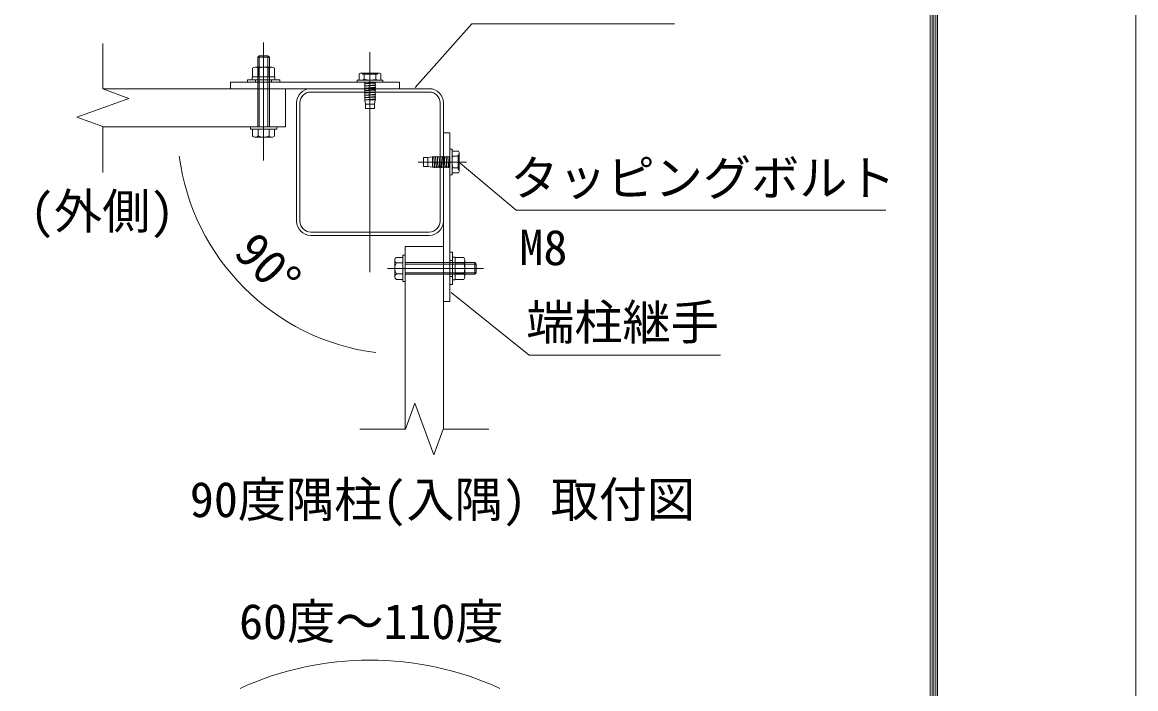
# Model space of a CAD drawing. Units: millimetres, scale not verified. Extents: x -4200 to 4200, y -2970 to 2970.
# Drawn here: x 2683 to 4200, y 363 to 1271 of the extents above; entities that cross this region are included whole.
import ezdxf
from ezdxf.enums import TextEntityAlignment as Align

# ---------------------------------------------------------------- set-up
doc = ezdxf.new("R2010")
doc.units = ezdxf.units.MM
doc.header["$LTSCALE"] = 20
doc.linetypes.add('DASHED', pattern=[7.5, 6, -1.5])
doc.linetypes.add('USER1', pattern=[50.8, 31.75, -6.35, 6.35, -6.35])
for name, color, linetype, lineweight in [('0-0_D-TTL', 2, 'Continuous', 18), ('0-4_D-BMK', 2, 'USER1', 13), ('0-6_D-STR1', 1, 'Continuous', 18), ('0-7_D-STR3', 3, 'Continuous', 13), ('0-8_D-STR-DIM', 7, 'Continuous', 9), ('0-E_Defpoints', 8, 'DASHED', 18)]:
    doc.layers.add(name, color=color, linetype=linetype, lineweight=lineweight)
doc.layers.add('0-C_D-STR-TXT', color=7, linetype='Continuous')
doc.styles.add('ＭＳ ゴシック', font='')
doc.styles.get('ＭＳ ゴシック').set_extended_font_data('MS Gothic')

msp = doc.modelspace()

# ---------------------------------------------------------------- linework, layer by layer
at = {"layer": '0-0_D-TTL'}
for points in [[(-4200, 2970), (4200, 2970), (4200, -2970), (-4200, -2970)], [(-3930, 2750), (3930, 2750), (3930, -2750), (-3930, -2750)], [(-3927.5, 2747.5), (3927.5, 2747.5), (3927.5, -2747.5), (-3927.5, -2747.5)], [(-3925, 2745), (3925, 2745), (3925, -2745), (-3925, -2745)], [(-3922.5, 2742.5), (3922.5, 2742.5), (3922.5, -2742.5), (-3922.5, -2742.5)], [(-3920, 2740), (3920, 2740), (3920, -2740), (-3920, -2740)]]:
    msp.add_lwpolyline(points, close=True, dxfattribs=at)
at = {"layer": '0-4_D-BMK'}
for p, q in [((3011.73, 1082.88), (3011.73, 1243.88)), ((3156.73, 1230.68), (3156.73, 930.68)), ((3222.54, 1080.68), (3288.13, 1080.68)), ((3311.53, 935.68), (3180.53, 935.68))]:
    msp.add_line(p, q, dxfattribs=at)
at = {"layer": '0-6_D-STR1'}
for p, q in [((3041.73, 1180.68), (2792.73, 1180.68)), ((3041.73, 1180.68), (3041.73, 1128.68)), ((3075.93, 1180.68), (3237.53, 1180.68)), ((3075.93, 1176.08), (3237.53, 1176.08)), ((3056.73, 999.88), (3056.73, 1161.48)), ((3061.33, 999.88), (3061.33, 1161.48)), ((3252.13, 1161.48), (3252.13, 999.88)), ((3256.73, 1161.48), (3256.73, 999.88)), ((3041.73, 1128.68), (2792.73, 1128.68)), ((3237.53, 985.28), (3075.93, 985.28)), ((3237.53, 980.68), (3075.93, 980.68)), ((3204.73, 965.68), (3204.73, 716.68)), ((3256.73, 965.68), (3204.73, 965.68)), ((3256.73, 965.68), (3256.73, 716.68))]:
    msp.add_line(p, q, dxfattribs=at)
for centre, radius, start, end in [((3075.93, 1161.48), 19.2, 90, 180), ((3075.93, 1161.48), 14.6, 90, 180), ((3237.53, 1161.48), 19.2, 0, 90), ((3237.53, 1161.48), 14.6, 0, 90), ((3075.93, 999.88), 19.2, 180, 270), ((3075.93, 999.88), 14.6, 180, 270), ((3237.53, 999.88), 19.2, 270, 0), ((3237.53, 999.88), 14.6, 270, 0)]:
    msp.add_arc(centre, radius, start, end, dxfattribs=at)
at = {"layer": '0-7_D-STR3'}
for p, q in [((3003.73, 1223.48), (3005.73, 1225.48)), ((3003.73, 1209.88), (3003.73, 1223.48)), ((3005.73, 1225.48), (3017.73, 1225.48)), ((3005.73, 1209.88), (3005.73, 1225.48)), ((3017.73, 1209.88), (3017.73, 1225.48)), ((3019.73, 1209.88), (3019.73, 1223.48)), ((2996.73, 1196.88), (2996.73, 1208.48)), ((3000.18, 1209.88), (3023.27, 1209.88)), ((3004.23, 1196.88), (3004.23, 1208.48)), ((3019.23, 1196.88), (3019.23, 1208.48)), ((3026.73, 1196.88), (3026.73, 1208.48)), ((3142.05, 1201.08), (3143.85, 1202.08)), ((3142.05, 1201.08), (3142.05, 1193.48)), ((3143.85, 1202.08), (3145.77, 1202.08)), ((3144.98, 1202.08), (3168.49, 1202.08)), ((3148.9, 1201.08), (3148.9, 1193.48)), ((3164.57, 1201.08), (3164.57, 1193.23)), ((3167.73, 1202.08), (3169.62, 1202.08)), ((3033.73, 1192.88), (2989.73, 1192.88)), ((2989.73, 1192.88), (2989.73, 1189.68)), ((2989.73, 1192.88), (2989.73, 1189.68)), ((3027.13, 1196.88), (2996.33, 1196.88)), ((2996.33, 1192.88), (2996.33, 1196.88)), ((3027.13, 1192.88), (2996.33, 1192.88)), ((2996.73, 1196.88), (3026.73, 1196.88)), ((3000.73, 1189.68), (3000.73, 1192.88)), ((3022.73, 1189.68), (3022.73, 1192.88)), ((3027.13, 1192.88), (3027.13, 1196.88)), ((3033.73, 1189.68), (3033.73, 1192.88)), ((3033.73, 1189.68), (3033.73, 1192.88)), ((2996.73, 1116.64), (2996.73, 1125.48)), ((3026.73, 1125.48), (2996.73, 1125.48)), ((3004.22, 1116.64), (3004.22, 1125.48)), ((3019.25, 1116.64), (3019.25, 1125.48)), ((3026.73, 1116.64), (3026.73, 1125.48)), ((3022.99, 1114.48), (3000.47, 1114.48)), ((3278.13, 1091.67), (3278.13, 1093.56)), ((3278.13, 1068.92), (3278.13, 1092.43)), ((3277.13, 1088.51), (3269.29, 1088.51)), ((3277.13, 1072.84), (3269.53, 1072.84)), ((3277.13, 1065.99), (3269.53, 1065.99)), ((3277.13, 1065.99), (3278.13, 1067.79)), ((3278.13, 1067.79), (3278.13, 1069.71)), ((3265.73, 957.68), (3268.93, 957.68)), ((3265.73, 957.68), (3268.93, 957.68)), ((3268.93, 957.68), (3268.93, 913.68)), ((3190.53, 946.93), (3190.53, 924.42)), ((3192.69, 950.68), (3201.53, 950.68)), ((3192.69, 943.19), (3201.53, 943.19)), ((3201.53, 950.68), (3201.53, 920.68)), ((3265.73, 946.68), (3268.93, 946.68)), ((3268.93, 951.08), (3268.93, 920.28)), ((3268.93, 951.08), (3272.93, 951.08)), ((3272.93, 951.08), (3272.93, 920.28)), ((3272.93, 920.68), (3272.93, 950.68)), ((3272.93, 950.68), (3284.53, 950.68)), ((3272.93, 943.18), (3284.53, 943.18)), ((3285.93, 924.12), (3285.93, 947.21)), ((3285.93, 943.68), (3299.53, 943.68)), ((3285.93, 941.68), (3301.53, 941.68)), ((3301.53, 929.68), (3301.53, 941.68)), ((3192.69, 928.16), (3201.53, 928.16)), ((3272.93, 928.18), (3284.53, 928.18)), ((3285.93, 929.68), (3301.53, 929.68)), ((3285.93, 927.68), (3299.53, 927.68)), ((3299.53, 927.68), (3301.53, 929.68)), ((3192.69, 920.68), (3201.53, 920.68)), ((3265.73, 924.68), (3268.93, 924.68)), ((3265.73, 913.68), (3268.93, 913.68)), ((3265.73, 913.68), (3268.93, 913.68)), ((3268.93, 920.28), (3272.93, 920.28)), ((3272.93, 920.68), (3284.53, 920.68))]:
    msp.add_line(p, q, dxfattribs=at)
at = {"layer": '0-7_D-STR3', "linetype": 'DASHED'}
for p, q in [((3003.73, 1209.88), (3003.73, 1128.68)), ((3005.73, 1209.88), (3005.73, 1128.68)), ((3017.73, 1209.88), (3017.73, 1128.68)), ((3019.73, 1209.88), (3019.73, 1128.68)), ((3164.48, 1188.82), (3149.03, 1187.47)), ((3164.48, 1185.63), (3149.03, 1184.29)), ((3149.65, 1187.99), (3149.65, 1189.68)), ((3149.65, 1189.63), (3149.65, 1187.9)), ((3163.81, 1189.12), (3149.65, 1187.9)), ((3163.81, 1188.39), (3149.65, 1187.17)), ((3149.65, 1187.09), (3149.65, 1184.8)), ((3163.81, 1185.93), (3149.65, 1184.71)), ((3163.81, 1185.21), (3149.65, 1183.98)), ((3149.65, 1183.91), (3149.65, 1181.61)), ((3163.81, 1189.21), (3163.81, 1189.68)), ((3163.81, 1188.3), (3163.81, 1186.02)), ((3163.81, 1185.12), (3163.81, 1182.84)), ((3164.48, 1182.45), (3149.03, 1181.11)), ((3164.48, 1179.27), (3149.03, 1177.93)), ((3164.48, 1176.09), (3149.03, 1174.75)), ((3164.48, 1172.91), (3149.03, 1171.57)), ((3164.48, 1169.73), (3149.03, 1168.39)), ((3163.81, 1182.75), (3149.65, 1181.53)), ((3163.81, 1182.03), (3149.65, 1180.8)), ((3149.65, 1180.73), (3149.65, 1178.44)), ((3163.81, 1179.57), (3149.65, 1178.35)), ((3163.81, 1178.85), (3149.65, 1177.62)), ((3149.65, 1177.54), (3149.65, 1175.25)), ((3163.81, 1176.39), (3149.65, 1175.17)), ((3163.81, 1175.67), (3149.65, 1174.44)), ((3149.65, 1174.35), (3149.65, 1172.06)), ((3163.81, 1173.21), (3149.65, 1171.99)), ((3163.81, 1172.49), (3149.65, 1171.26)), ((3149.65, 1171.18), (3149.65, 1168.89)), ((3163.81, 1170.03), (3149.65, 1168.81)), ((3163.81, 1169.31), (3149.65, 1168.08)), ((3163.81, 1181.94), (3163.81, 1179.66)), ((3163.81, 1178.75), (3163.81, 1176.48)), ((3163.81, 1175.58), (3163.81, 1173.3)), ((3163.81, 1172.4), (3163.81, 1170.11)), ((3163.81, 1169.2), (3163.81, 1166.95)), ((3149.65, 1168), (3149.65, 1165.68)), ((3163.81, 1165.68), (3149.65, 1165.68)), ((3163.81, 1166.85), (3150.16, 1165.68)), ((3162.73, 1159.68), (3150.73, 1159.68)), ((3162.73, 1153.68), (3150.73, 1153.68)), ((3164.48, 1166.55), (3154.38, 1165.68)), ((3163.81, 1166.13), (3158.59, 1165.68)), ((3163.81, 1166.04), (3163.81, 1165.68)), ((3229.73, 1086.68), (3229.73, 1074.68)), ((3235.73, 1086.68), (3235.73, 1074.68)), ((3242.61, 1088.42), (3241.73, 1078.32)), ((3241.73, 1087.76), (3241.73, 1073.6)), ((3242.91, 1087.76), (3241.73, 1074.1)), ((3242.18, 1087.76), (3241.73, 1082.53)), ((3242.1, 1087.76), (3241.73, 1087.76)), ((3245.26, 1087.76), (3243.01, 1087.76)), ((3245.36, 1087.76), (3244.14, 1073.6)), ((3245.79, 1088.42), (3244.45, 1072.97)), ((3246.09, 1087.76), (3244.87, 1073.6)), ((3248.46, 1087.76), (3246.17, 1087.76)), ((3248.54, 1087.76), (3247.32, 1073.6)), ((3248.97, 1088.42), (3247.63, 1072.97)), ((3249.27, 1087.76), (3248.05, 1073.6)), ((3251.64, 1087.76), (3249.35, 1087.76)), ((3251.72, 1087.76), (3250.5, 1073.6)), ((3252.15, 1088.42), (3250.81, 1072.97)), ((3252.45, 1087.76), (3251.23, 1073.6)), ((3254.81, 1087.76), (3252.54, 1087.76)), ((3254.9, 1087.76), (3253.68, 1073.6)), ((3255.33, 1088.42), (3253.99, 1072.97)), ((3255.63, 1087.76), (3254.41, 1073.6)), ((3258, 1087.76), (3255.72, 1087.76)), ((3258.08, 1087.76), (3256.86, 1073.6)), ((3258.51, 1088.42), (3257.17, 1072.97)), ((3258.81, 1087.76), (3257.59, 1073.6)), ((3261.18, 1087.76), (3258.9, 1087.76)), ((3261.26, 1087.76), (3260.04, 1073.6)), ((3261.69, 1088.42), (3260.35, 1072.97)), ((3261.99, 1087.76), (3260.77, 1073.6)), ((3264.35, 1087.76), (3262.08, 1087.76)), ((3264.45, 1087.76), (3263.23, 1073.6)), ((3264.88, 1088.42), (3263.53, 1072.97)), ((3265.18, 1087.76), (3263.95, 1073.6)), ((3265.27, 1087.76), (3265.73, 1087.76)), ((3244.06, 1073.6), (3241.73, 1073.6)), ((3247.24, 1073.6), (3244.95, 1073.6)), ((3250.41, 1073.6), (3248.12, 1073.6)), ((3253.6, 1073.6), (3251.31, 1073.6)), ((3256.79, 1073.6), (3254.5, 1073.6)), ((3259.96, 1073.6), (3257.67, 1073.6)), ((3263.15, 1073.6), (3260.85, 1073.6)), ((3265.69, 1073.6), (3263.95, 1073.6)), ((3264.05, 1073.6), (3265.73, 1073.6)), ((3285.93, 943.68), (3204.73, 943.68)), ((3285.93, 941.68), (3204.73, 941.68)), ((3285.93, 929.68), (3204.73, 929.68)), ((3285.93, 927.68), (3204.73, 927.68))]:
    msp.add_line(p, q, dxfattribs=at)
at = {"layer": '0-7_D-STR3'}
for points in [[(3003.73, 1223.48), (3019.73, 1223.48), (3017.73, 1225.48)], [(3146.73, 1202.08), (3146.73, 1200.68), (3156.73, 1200.68)], [(3166.73, 1202.08), (3166.73, 1200.68), (3156.73, 1200.68)], [(3169.62, 1202.08), (3171.42, 1201.08), (3171.42, 1193.48)], [(3278.13, 1093.56), (3277.13, 1095.36), (3269.53, 1095.36)], [(3278.13, 1090.68), (3276.73, 1090.68), (3276.73, 1080.68)], [(3278.13, 1070.68), (3276.73, 1070.68), (3276.73, 1080.68)], [(3299.53, 927.68), (3299.53, 943.68), (3301.53, 941.68)]]:
    msp.add_lwpolyline(points, dxfattribs=at)
for points in [[(3196.73, 1180.68), (2966.73, 1180.68), (2966.73, 1189.68), (3196.73, 1189.68)], [(3139.23, 1192.48), (3139.23, 1189.68), (3174.23, 1189.68), (3174.23, 1192.48)], [(2993.73, 1128.68), (3029.73, 1128.68), (3029.73, 1125.48), (2993.73, 1125.48)], [(3256.73, 1120.68), (3256.73, 890.68), (3265.73, 890.68), (3265.73, 1120.68)], [(3268.53, 1063.18), (3265.73, 1063.18), (3265.73, 1098.18), (3268.53, 1098.18)], [(3204.73, 917.68), (3204.73, 953.68), (3201.53, 953.68), (3201.53, 917.68)]]:
    msp.add_lwpolyline(points, close=True, dxfattribs=at)
at = {"layer": '0-7_D-STR3', "linetype": 'DASHED'}
for points in [[(3149.65, 1187.17), (3149.03, 1187.47), (3149.65, 1187.9)], [(3149.65, 1183.98), (3149.03, 1184.29), (3149.65, 1184.71)], [(3163.81, 1188.39), (3164.48, 1188.82), (3163.81, 1189.12)], [(3163.81, 1185.21), (3164.48, 1185.63), (3163.81, 1185.93)], [(3149.65, 1180.8), (3149.03, 1181.11), (3149.65, 1181.53)], [(3149.65, 1177.62), (3149.03, 1177.93), (3149.65, 1178.35)], [(3149.65, 1174.44), (3149.03, 1174.75), (3149.65, 1175.17)], [(3149.65, 1171.26), (3149.03, 1171.57), (3149.65, 1171.99)], [(3149.65, 1168.08), (3149.03, 1168.39), (3149.65, 1168.81)], [(3163.81, 1182.03), (3164.48, 1182.45), (3163.81, 1182.75)], [(3163.81, 1178.85), (3164.48, 1179.27), (3163.81, 1179.57)], [(3163.81, 1175.67), (3164.48, 1176.09), (3163.81, 1176.39)], [(3163.81, 1172.49), (3164.48, 1172.91), (3163.81, 1173.21)], [(3163.81, 1169.31), (3164.48, 1169.73), (3163.81, 1170.03)], [(3150.73, 1153.68), (3150.73, 1159.68), (3149.65, 1165.68)], [(3162.73, 1153.68), (3162.73, 1159.68), (3163.81, 1165.68)], [(3163.81, 1166.13), (3164.48, 1166.55), (3163.81, 1166.85)], [(3229.73, 1086.68), (3235.73, 1086.68), (3241.73, 1087.76)], [(3242.18, 1087.76), (3242.61, 1088.42), (3242.91, 1087.76)], [(3245.36, 1087.76), (3245.79, 1088.42), (3246.09, 1087.76)], [(3248.54, 1087.76), (3248.97, 1088.42), (3249.27, 1087.76)], [(3251.72, 1087.76), (3252.15, 1088.42), (3252.45, 1087.76)], [(3254.9, 1087.76), (3255.33, 1088.42), (3255.63, 1087.76)], [(3258.08, 1087.76), (3258.51, 1088.42), (3258.81, 1087.76)], [(3261.26, 1087.76), (3261.69, 1088.42), (3261.99, 1087.76)], [(3264.45, 1087.76), (3264.88, 1088.42), (3265.18, 1087.76)], [(3229.73, 1074.68), (3235.73, 1074.68), (3241.73, 1073.6)], [(3244.14, 1073.6), (3244.45, 1072.97), (3244.87, 1073.6)], [(3247.32, 1073.6), (3247.63, 1072.97), (3248.05, 1073.6)], [(3250.5, 1073.6), (3250.81, 1072.97), (3251.23, 1073.6)], [(3253.68, 1073.6), (3253.99, 1072.97), (3254.41, 1073.6)], [(3256.86, 1073.6), (3257.17, 1072.97), (3257.59, 1073.6)], [(3260.04, 1073.6), (3260.35, 1072.97), (3260.77, 1073.6)], [(3263.23, 1073.6), (3263.53, 1072.97), (3263.95, 1073.6)]]:
    msp.add_lwpolyline(points, dxfattribs=at)
at = {"layer": '0-7_D-STR3'}
for centre, radius, start, end in [((3000.48, 1204.19), 5.7, 48.83491, 131.16509), ((3011.73, 1189.09), 20.79, 68.85295, 111.14705), ((3022.98, 1204.18), 5.7, 48.86505, 131.13495), ((3144.81, 1193.68), 8.46, 61.07446, 83.47826), ((3156.73, 1170.96), 31.12, 75.41821, 104.58179), ((3168.67, 1193.59), 8.54, 96.34019, 118.74398), ((3141.05, 1193.48), 1, 270, 0), ((3145.33, 1199.28), 6.82, 267.05137, 301.57646), ((3157.27, 1227.59), 35.12, 256.21582, 281.99547), ((3168.76, 1204.41), 11.94, 249.4693, 268.7111), ((3172.42, 1193.48), 1, 180, 270), ((3000.47, 1118.8), 4.32, 210, 330), ((3011.73, 1128.63), 14.16, 237.93138, 302.06862), ((3022.99, 1118.8), 4.32, 210, 330), ((3269.53, 1096.36), 1, 180, 270), ((3280.47, 1092.7), 11.94, 181.2889, 200.5307), ((3303.64, 1081.21), 35.12, 168.00453, 193.78418), ((3247.02, 1080.68), 31.12, 345.41821, 14.58179), ((3269.65, 1092.62), 8.54, 331.25602, 353.65981), ((3275.34, 1069.27), 6.82, 148.42354, 182.94863), ((3269.53, 1064.99), 1, 90, 180), ((3269.73, 1068.75), 8.46, 6.52174, 28.92554), ((3194.85, 946.93), 4.32, 120, 240), ((3204.69, 935.68), 14.16, 147.93138, 212.06862), ((3280.24, 946.93), 5.7, 318.86505, 41.13495), ((3265.14, 935.68), 20.79, 338.85295, 21.14705), ((3194.85, 924.42), 4.32, 120, 240), ((3280.24, 924.43), 5.7, 318.83491, 41.16509)]:
    msp.add_arc(centre, radius, start, end, dxfattribs=at)
at = {"layer": '0-8_D-STR-DIM'}
for points in [[(3571.76, 1268.95), (3295.7, 1268.95), (3218.47, 1182.17)], [(2792.73, 1066.56), (2792.73, 1129.02), (2757.49, 1141.85), (2827.97, 1167.5), (2792.73, 1180.33), (2792.73, 1242.5)], [(3859.52, 1015.03), (3355.81, 1015.03), (3279.66, 1079.38)], [(3634.3, 817.28), (3373.43, 817.28), (3267.29, 902.9)], [(3318.85, 716.68), (3256.38, 716.68), (3243.56, 681.44), (3217.91, 751.91), (3205.08, 716.68), (3142.91, 716.68)]]:
    msp.add_lwpolyline(points, dxfattribs=at)
for centre, radius, start, end in [((3204.73, 1128.68), 310.38, 187.38898, 262.61102), ((3156.73, -23.38), 425.15, 65.39265, 114.60735)]:
    msp.add_arc(centre, radius, start, end, dxfattribs=at)
at = {"layer": '0-E_Defpoints'}
for p, q in [((3033.73, 1189.68), (2989.73, 1189.68)), ((3265.73, 957.68), (3265.73, 913.68))]:
    msp.add_line(p, q, dxfattribs=at)

# ---------------------------------------------------------------- texts
at = {"layer": '0-8_D-STR-DIM', "style": 'ＭＳ ゴシック'}
msp.add_text('90°', height=48.09, rotation=315, dxfattribs=at).set_placement((2958.97, 945.03), align=Align.BOTTOM_LEFT)
msp.add_text('60度～110度', height=48.09, dxfattribs=at).set_placement((2978.38, 415.88), align=Align.BOTTOM_LEFT)
at = {"layer": '0-C_D-STR-TXT', "style": 'ＭＳ ゴシック'}
for s, p in [('タッピングボルト', (3347.96, 1020.58)), ('(外側)', (2693.55, 975.21)), ('M8', (3360.26, 925.78)), ('端柱継手', (3369.63, 823.88)), ('90度隅柱(入隅) 取付図', (2911.29, 582.2))]:
    msp.add_text(s, height=48.09, dxfattribs=at).set_placement(p, align=Align.BOTTOM_LEFT)

doc.saveas('drawing.dxf')
